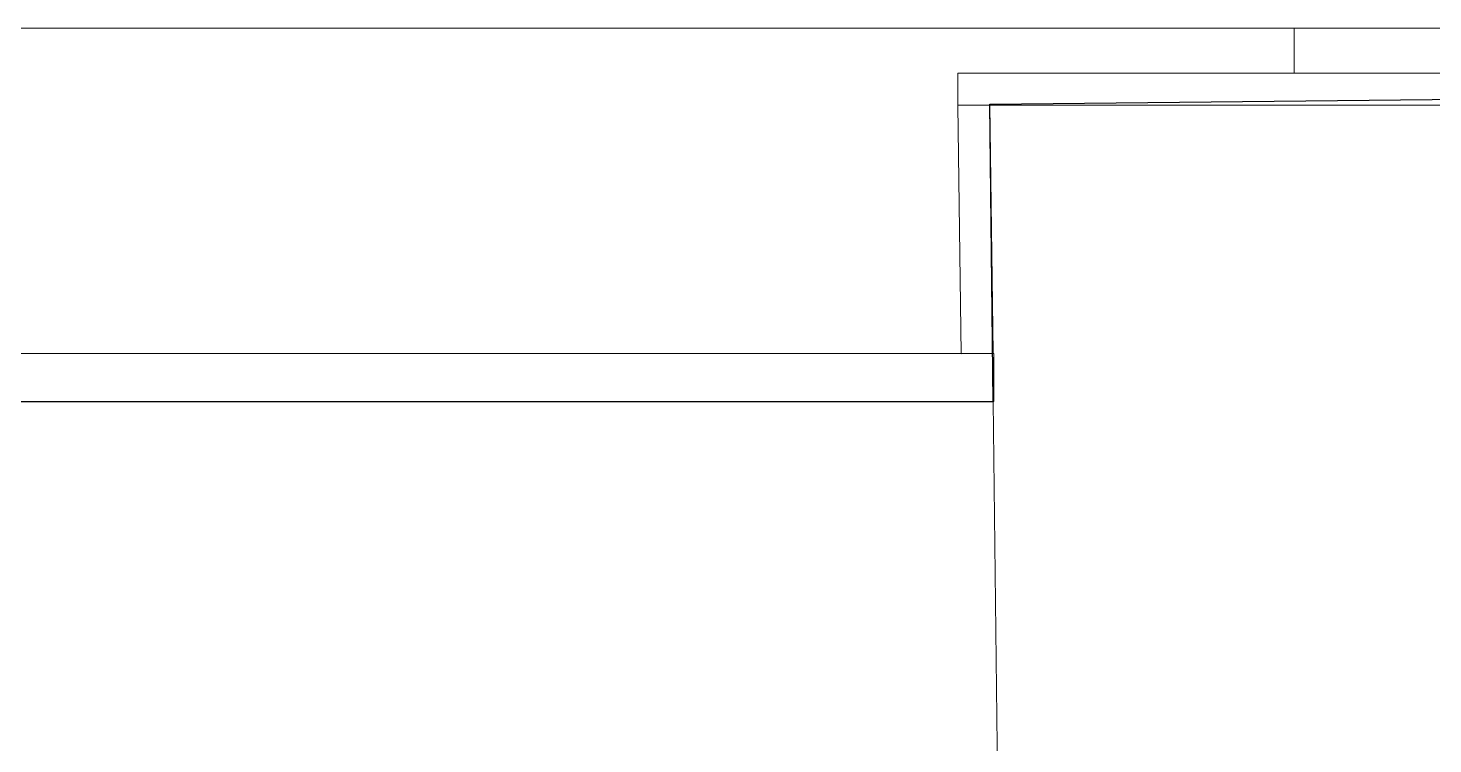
# Model space of a CAD drawing. Header units: millimetres. Extents: x -13069 to 207500, y -71366 to 56785.
# Drawn here: x 40938 to 41813, y 8592 to 9038 of the extents above; entities that cross this region are included whole.
import ezdxf

# ---------------------------------------------------------------- set-up
doc = ezdxf.new("R2010")
doc.units = ezdxf.units.MM
for name, color, linetype, lineweight in [('Перекрытие', 7, 'Continuous', 18), ('Стены несущие', 7, 'Continuous', 30), ('Стены отделка', 7, 'Continuous', 30), ('Стены штриховка', 7, 'Continuous', 9)]:
    doc.layers.add(name, color=color, linetype=linetype, lineweight=lineweight)

msp = doc.modelspace()

# ---------------------------------------------------------------- linework, layer by layer
at = {"layer": 'Перекрытие'}
msp.add_line((41726.321, 9009.732), (41726.321, 9037.793), dxfattribs=at)
at = {"layer": 'Стены несущие'}
for p, q in [((41536.779, 8990.342), (41916.756, 8994.554)), ((41538.832, 8805.209), (41536.779, 8990.342)), ((39939, 8805.209), (41538.832, 8805.209)), ((41538.832, 8805.209), (41538.832, 8805.209))]:
    msp.add_line(p, q, dxfattribs=at)
at = {"layer": 'Стены отделка', "lineweight": 9}
for p, q in [((41941.811, 9037.793), (40106.13, 9037.793)), ((41516.785, 8989.732), (41516.785, 9009.732)), ((41516.785, 9009.732), (41937.5, 9009.732)), ((41937.5, 8989.732), (41516.785, 8989.732)), ((41516.788, 8989.521), (41536.786, 8989.776)), ((41518.756, 8835.011), (41516.788, 8989.521)), ((41536.786, 8989.776), (41538.754, 8835.266)), ((39939, 8835.209), (41539.137, 8835.209)), ((41538.754, 8835.266), (41518.756, 8835.011)), ((41539.137, 8835.209), (41539.137, 8805.209)), ((41539.137, 8805.209), (41538.832, 8805.209))]:
    msp.add_line(p, q, dxfattribs=at)
at = {"layer": 'Стены штриховка'}
msp.add_line((41538.832, 8805.209), (41544.153, 8325.209), dxfattribs=at)

doc.saveas('drawing.dxf')
